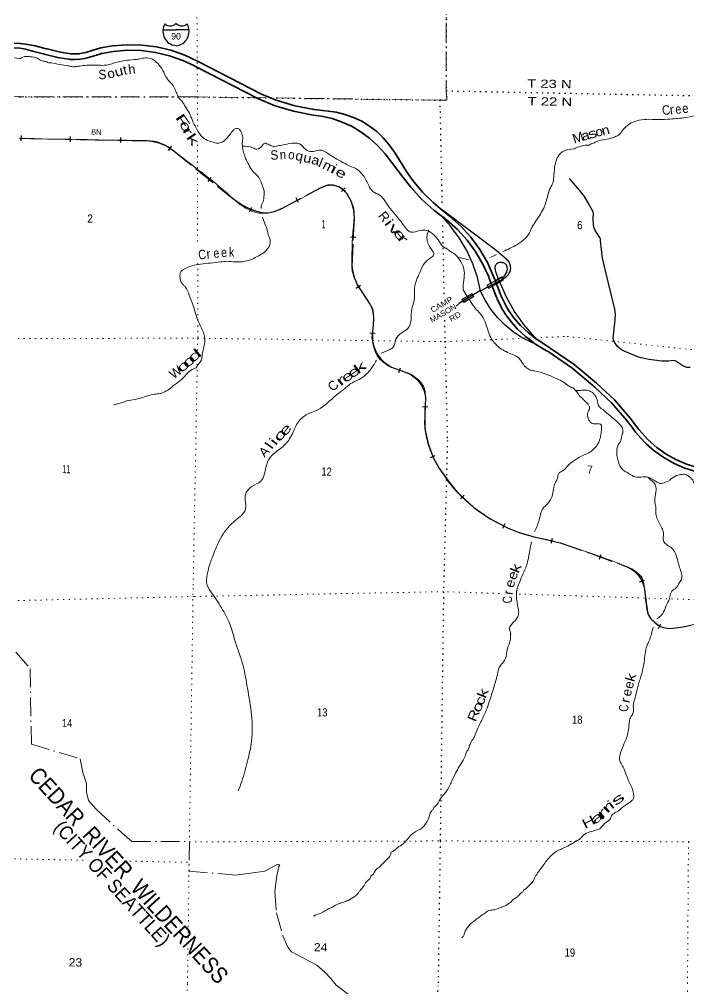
# Model space of a CAD drawing. Header units: feet. Extents: x -252966 to 4, y -183309 to 1368.
# Drawn here: x -155585 to -141345, y -45436 to -24795 of the extents above; entities that cross this region are included whole.
import ezdxf
from ezdxf.enums import TextEntityAlignment as Align

# ---------------------------------------------------------------- set-up
doc = ezdxf.new("R2010")
doc.units = ezdxf.units.FT
doc.header["$LTSCALE"] = 80
for name, pattern in [('DOT_DASHED', [7.7, 5, -1.2, 0.3, -1.2]), ('DOTTED', [1.5, 0.3, -1.2]), ('LONG_DASHED', [7.5, 6, -1.5])]:
    doc.linetypes.add(name, pattern=pattern)
for name, color, linetype, lineweight in [('15', 7, 'Continuous', 25), ('18', 7, 'Continuous', 35), ('19', 7, 'Continuous', 25), ('29', 7, 'Continuous', 25), ('30', 7, 'Continuous', 35), ('31', 7, 'Continuous', 13), ('34', 7, 'Continuous', 13), ('39', 7, 'Continuous', 13), ('41', 7, 'Continuous', 13), ('44', 7, 'DOT_DASHED', 13), ('55', 7, 'Continuous', 13), ('6', 7, 'DOTTED', 25), ('63', 7, 'Continuous', 25), ('7', 7, 'DOTTED', 13)]:
    doc.layers.add(name, color=color, linetype=linetype, lineweight=lineweight)

msp = doc.modelspace()

# ---------------------------------------------------------------- linework, layer by layer
at = {"layer": '15'}
for p, q in [((-152255.21, -24883.9), (-152252.31, -24880.99)), ((-152249.14, -24883.37), (-152252.57, -24880.99)), ((-152527.92, -25015.37), (-152251.51, -25015.37)), ((-152251.51, -25360.95), (-152315.4, -25342.99)), ((-152252.04, -25361.21), (-152188.41, -25342.47))]:
    msp.add_line(p, q, dxfattribs=at)
msp.add_lwpolyline([(-151976.15, -25015.37), (-152252.04, -25015.37), (-152251.51, -25015.37)], dxfattribs=at)
for centre, radius, start, end in [((-152225.29, -25050.47), 306.13, 148.44438, 254.43376), ((-152373.89, -24767.87), 165.66, 227.3422, 315.81133), ((-152130.2, -24767.87), 165.66, 224.18827, 312.69398), ((-152278.8, -25050.47), 306.13, 283.08083, 31.62486)]:
    msp.add_arc(centre, radius, start, end, dxfattribs=at)
at = {"layer": '18'}
for points in [[(-155571.25, -25310.34), (-156113.01, -25284.75), (-156221.92, -25273.64), (-156559.75, -25210.64), (-156673.08, -25178.53), (-156674.3, -25178.12), (-156767.49, -25141.49)], [(-155571.94, -25410.53), (-156095.54, -25385.69), (-156119.69, -25384.55), (-156145.54, -25381.89), (-156239.41, -25372.26), (-156592.62, -25302.55), (-156703.17, -25273.91), (-156729.72, -25264.94), (-156792.88, -25239.73)], [(-146629.47, -28820.8), (-146777.25, -28696.7), (-147009.02, -28471.97), (-147216.04, -28224.25), (-147345.66, -28037.56), (-147592.49, -27643.18), (-147604.98, -27624.61), (-147714.98, -27464.86), (-147841.07, -27317.48), (-147981.88, -27184.09), (-148135.86, -27066.15), (-148301.33, -26964.95), (-148476.47, -26881.6), (-148659.36, -26817.01), (-148848, -26771.9), (-149017.59, -26748.66), (-149134.48, -26732.68), (-149314.12, -26715.27), (-149722.12, -26635.74), (-150119.58, -26514.01), (-150431.04, -26385.25), (-151779.81, -25692.45), (-152063.53, -25557.94), (-152359.76, -25453.83), (-152665.25, -25381.26), (-152976.65, -25341.02), (-153290.55, -25333.54), (-153603.51, -25358.92), (-153850.1, -25403.61), (-153874.99, -25408.12), (-153900.1, -25415.6), (-154173.09, -25496.9), (-154222.22, -25509.61), (-154310.87, -25524.96), (-154400.64, -25530.96), (-154490.55, -25527.54), (-154713.16, -25493.88), (-154993.75, -25425.25), (-155017.89, -25419.35), (-155043.75, -25412.73), (-155246.73, -25360.75), (-155454.47, -25322.22), (-155571.25, -25310.34)], [(-146614.23, -28970.72), (-146763.63, -28857.77), (-147019, -28628.62), (-147255.73, -28367.36), (-147417.85, -28162.54), (-147804.77, -27659.72), (-147956.36, -27487.15), (-148125.16, -27331.38), (-148309.31, -27194.11), (-148506.81, -27076.83), (-148715.48, -26980.85), (-148933.04, -26907.2), (-149157.11, -26856.7), (-149330.88, -26834.09), (-149751.21, -26752.17), (-150160.68, -26626.75), (-150460.87, -26502.65), (-150482.64, -26493.65), (-150510.87, -26479.15), (-151811.82, -25810.91), (-151837.59, -25797.68), (-151861.82, -25786.19), (-152109.19, -25668.92), (-152393.57, -25568.97), (-152686.83, -25499.3), (-152985.78, -25460.67), (-153287.12, -25453.49), (-153587.56, -25477.86), (-153823.29, -25520.58), (-153846.87, -25524.85), (-153873.29, -25532.72), (-154114.6, -25604.59), (-154142.05, -25612.76), (-154164.6, -25618.6), (-154195.59, -25626.62), (-154296.62, -25644.11), (-154398.92, -25650.94), (-154479.04, -25647.9), (-154502.55, -25647.01), (-154529.04, -25643), (-154735.53, -25611.78), (-155028.32, -25540.16), (-155061.27, -25532.11), (-155078.32, -25527.74), (-155252.7, -25483.08), (-155276.07, -25477.1), (-155302.7, -25470.13), (-155452.38, -25430.96), (-155571.94, -25410.53)], [(-144571.2, -31610.28), (-144752.5, -31472.97), (-144919.94, -31316.07), (-145070.07, -31142.53), (-145178.23, -30990.46), (-145221.17, -30915.52), (-145323.18, -30704.73), (-145335.26, -30679.77), (-145345.17, -30654.73), (-145421.18, -30462.64), (-145432.88, -30433.07), (-145468.96, -30334.95), (-145493.37, -30267.05), (-145625.46, -29973.5), (-145787.5, -29695.36), (-145977.73, -29435.69), (-146194.06, -29197.32), (-146434.12, -28982.87), (-146473.8, -28951.53), (-146629.47, -28820.8)], [(-144625.7, -31694.28), (-144646.46, -31678.56), (-144816.97, -31549.42), (-144992.04, -31385.36), (-145149.02, -31203.91), (-145246.63, -31066.66), (-145262.9, -31043.79), (-145278.45, -31016.66), (-145308.78, -30963.73), (-145415.62, -30742.97), (-145427.52, -30718.38), (-145437.6, -30692.97), (-145509.55, -30511.58), (-145521.64, -30481.1), (-145557.05, -30385.23), (-145578.65, -30325.32), (-145586.71, -30302.99), (-145599.16, -30275.32), (-145714.38, -30019.25), (-145871.15, -29750.16), (-146055.19, -29498.92), (-146264.49, -29268.31), (-146496.74, -29060.83), (-146535.14, -29030.51), (-146614.23, -28970.72)], [(-141210.28, -34418.28), (-141422.01, -34351.91), (-141653.5, -34251.72), (-141873.25, -34127.88), (-142078.85, -33981.75), (-142244.58, -33835.62), (-142269.1, -33813.95), (-142291.85, -33788.41), (-142474.35, -33583.57), (-142577.22, -33445.64), (-142591.48, -33426.52), (-142615.12, -33395.64), (-142652.41, -33346.92), (-142989.1, -32959.46), (-143343.24, -32629.11), (-143366.32, -32607.57), (-143393.24, -32584.79), (-143832.69, -32212.91), (-144335.68, -31870.58), (-144367.75, -31851.27), (-144602.79, -31708.22), (-144625.7, -31694.28)], [(-141158.93, -34340.19), (-141390.64, -34267.56), (-141613.48, -34171.11), (-141825.02, -34051.89), (-142022.94, -33911.22), (-142205.08, -33750.63), (-142205.61, -33750.11), (-142404.1, -33527.31), (-142521.91, -33369.36), (-142581.48, -33291.52), (-142924.35, -32896.95), (-143306.59, -32540.39), (-143778.23, -32141.26), (-144289, -31793.63), (-144321.57, -31774.02), (-144569.58, -31611.51), (-144571.2, -31610.28)]]:
    msp.add_lwpolyline(points, dxfattribs=at)
at = {"layer": '19'}
for points in [[(-145325.65, -30338.91), (-145281.06, -30315.63), (-145252.06, -30297.23), (-145225.15, -30275.91), (-145200.61, -30251.9), (-145178.72, -30225.45), (-145159.71, -30196.85), (-145143.8, -30166.43), (-145143.59, -30165.82), (-145136.78, -30142.19), (-145132.48, -30117.98), (-145130.74, -30093.45), (-145131.56, -30068.88), (-145134.96, -30044.52), (-145140.88, -30020.65), (-145149.26, -29997.54), (-145160.01, -29975.42), (-145173.01, -29954.55), (-145188.13, -29935.16), (-145205.19, -29917.45), (-145478.5, -29684.89), (-146612.84, -28833.29), (-146629.47, -28820.8)], [(-145778.44, -30569.69), (-145783.55, -30546.89), (-145840.08, -30294.85), (-145938.11, -29999.42), (-146066.48, -29715.85), (-146223.78, -29447.26), (-146408.3, -29196.58), (-146595.22, -28991.57), (-146614.23, -28970.72)], [(-144571.2, -31610.28), (-144619.02, -31560.28), (-144624.49, -31554.76), (-144852.71, -31295.5), (-145052.58, -31013.81), (-145221.91, -30712.77), (-145348.04, -30420.67), (-145359.84, -30393.35), (-145401.32, -30294.38), (-145406.7, -30282), (-145438.79, -30190.11), (-145461.1, -30095.37), (-145461.67, -30083.8), (-145461.03, -30071.44), (-145459.1, -30059.22), (-145455.91, -30047.27), (-145451.48, -30035.72), (-145445.87, -30024.69), (-145439.14, -30014.31), (-145431.36, -30004.69), (-145422.61, -29995.94), (-145413, -29988.15), (-145402.63, -29981.4), (-145391.61, -29975.78), (-145380.06, -29971.34), (-145368.11, -29968.13), (-145355.89, -29966.19), (-145343.54, -29965.54), (-145331.18, -29966.18), (-145318.96, -29968.11), (-145309.63, -29968.93), (-145297.75, -29971.11), (-145286.16, -29974.52), (-145274.98, -29979.12), (-145264.35, -29984.87), (-145254.38, -29991.69), (-145245.18, -29999.52), (-145236.84, -30008.27), (-145227.33, -30024.09), (-145219.53, -30040.82), (-145213.51, -30058.28), (-145209.36, -30076.26), (-145207.11, -30094.59), (-145206.78, -30113.05), (-145208.39, -30131.44), (-145211.91, -30149.56), (-145217.31, -30167.22), (-145222.8, -30180.58), (-145239.08, -30215.6), (-145258.92, -30248.73), (-145282.12, -30279.61), (-145325.65, -30338.91)], [(-145778.44, -30569.69), (-145747.01, -30558.84), (-145616.47, -30490.71), (-145325.65, -30338.91)], [(-144625.7, -31694.28), (-144652.79, -31692.65), (-144682.85, -31679.53), (-144885.11, -31574.83), (-145075.31, -31449.55), (-145251.37, -31305.08), (-145411.37, -31143), (-145553.55, -30965.08), (-145676.36, -30773.28), (-145764.8, -30596.89), (-145778.44, -30569.69)]]:
    msp.add_lwpolyline(points, dxfattribs=at)
at = {"layer": '29'}
msp.add_line((-145772.01, -30571.89), (-146152.11, -30793.32), dxfattribs=at)
for points in [[(-142713.13, -31864.09), (-142775.28, -31832.48), (-142811.09, -31807.19), (-142864.8, -31752.4), (-142924.84, -31665.98), (-142945.91, -31619.61), (-142949.07, -31583.79), (-142906.93, -31195.98), (-142902.73, -31075.85), (-142915.36, -30968.36), (-143058.61, -30386.65), (-143176.57, -29880.82), (-143217.66, -29507.76), (-143221.88, -29471.93), (-143235.56, -29442.43), (-143336.67, -29290.68), (-143350.38, -29256.96), (-143365.12, -29183.19), (-143378.8, -29029.34), (-143371.44, -28938.7), (-143378.8, -28894.45), (-143479.92, -28700.55), (-143562.09, -28567.76), (-143665.29, -28430.77), (-143875.95, -28186.28)], [(-146152.11, -30793.32), (-146225.24, -30846.13), (-146288.44, -30900.93)], [(-141314.38, -32205.53), (-141354.41, -32209.75), (-141386.01, -32205.53), (-141466.06, -32176.02), (-141614.57, -32074.86), (-141637.74, -32064.32), (-141664.07, -32062.21), (-141773.61, -32070.64), (-141846.29, -32072.75), (-141912.64, -32070.64), (-142074.85, -32053.79), (-142190.71, -32036.92), (-142319.21, -32011.63), (-142409.79, -31986.34), (-142713.13, -31864.09)]]:
    msp.add_lwpolyline(points, dxfattribs=at)
at = {"layer": '31'}
for p, q in [((-146168.8, -30759.25), (-145953.07, -30632.92)), ((-145953.07, -30632.92), (-145915.17, -30697.65))]:
    msp.add_line(p, q, dxfattribs=at)
msp.add_lwpolyline([(-145915.17, -30697.65), (-146130.91, -30823.97), (-146168.8, -30759.25)], dxfattribs=at)
msp.add_lwpolyline([(-146157.85, -30762.11), (-145955.93, -30643.86), (-145926.11, -30694.78), (-146128.04, -30813.02)], close=True, dxfattribs=at)
at = {"layer": '34'}
msp.add_spline([(-155584.73, -27323.97), (-152995.1, -27374.8), (-152830.45, -27377.97), (-152681.97, -27397.11), (-152539.69, -27442.34), (-152415.65, -27511.56), (-152265.77, -27623.19), (-151023.33, -28625.02), (-150891.54, -28738.53), (-150709.5, -28844.35), (-150567.31, -28903.65), (-150392.74, -28924.98), (-150268.16, -28913.8), (-150137.4, -28878.54), (-149992.4, -28815.24), (-149162.15, -28376.84), (-149061.44, -28331.31), (-148910.74, -28318.3), (-148802.52, -28351.23), (-148710.49, -28404.15), (-148628.7, -28485.14), (-148559.2, -28604.23), (-148515.68, -28705.05), (-148478.16, -28799.8), (-148460.83, -28912.49), (-148468.01, -29087.34), (-148510.34, -30023.81), (-148501.13, -30150.52), (-148465.85, -30281.44), (-148414.49, -30410.46), (-148331.06, -30547.74), (-148172.02, -30792.11), (-148090.61, -30931.39), (-148055.33, -31062.31), (-148052.61, -31259.33), (-148067.69, -31414.01), (-148082.8, -31572.71), (-148057.7, -31725.67), (-148024.32, -31840.49), (-147972.91, -31961.47), (-147879.19, -32062.64), (-147769.35, -32153.88), (-147639.24, -32217.12), (-147484.95, -32268.46), (-147300.62, -32332.08), (-147138.63, -32433.74), (-147024.94, -32551.14), (-146963.46, -32668.16), (-146948.05, -32766.78), (-146941.03, -32919.6), (-146956.13, -33078.31), (-146959.32, -33257.2), (-146960.66, -33460.22), (-146937.67, -33627.24), (-146900.57, -33786.31), (-146867.22, -33907.16), (-146811.88, -34040.23), (-146750.57, -34183.39), (-146677.11, -34310.55), (-146605.51, -34415.59), (-146520.04, -34548.87), (-146281.03, -34846.06), (-146139.38, -34987.78), (-145999.67, -35117.42), (-145827.91, -35259.35), (-145667.95, -35365.02), (-145515.94, -35456.55), (-145365.87, -35538.02), (-144947.41, -35725.92), (-144730.99, -35795.8), (-144506.39, -35843.62), (-144121.42, -35932.78), (-143989.15, -35973.92), (-143798.8, -36037.58), (-142648.87, -36453.78), (-142518.76, -36517.02), (-142404.91, -36610.29), (-142335.15, -36689.19), (-142303.63, -36781.88), (-142227.32, -37389.51), (-142201.79, -37476.14), (-142150.12, -37558.92), (-142080.29, -37627.76), (-141974.4, -37708.92), (-141896.3, -37741.64), (-141767.93, -37764.65), (-141661.47, -37761.39), (-141424.28, -37726.88), (-141299.59, -37697.6), (-141193.03, -37678.25), (-141084.54, -37670.98), (-140974.3, -37701.91), (-140890.14, -37730.65), (-138820.38, -38434.78), (-138664.11, -38490.16), (-138501.83, -38547.59), (-138371.7, -38606.81)], degree=3, dxfattribs=at)
at = {"layer": '39'}
for p, q in [((-146022.57, -29914.54), (-146256.07, -29857.37)), ((-146143.69, -30551.5), (-146012.96, -30757.84))]:
    msp.add_line(p, q, dxfattribs=at)
for points in [[(-156385.68, -25383.14), (-156363.52, -25450.81), (-156275.05, -25519.08), (-156226.83, -25533.09), (-156200.71, -25537.07), (-155937.49, -25589), (-155812.92, -25606.93), (-155716.5, -25608.81), (-155573.67, -25633.61)], [(-155573.67, -25633.61), (-155447.25, -25582.43), (-155397.07, -25586.8), (-155310.75, -25591.43), (-155170.52, -25642.68), (-155110.51, -25677.28), (-155000.22, -25702.18), (-154986.23, -25712.33), (-154909.99, -25722.92), (-154725.48, -25758.4), (-154546.91, -25781.77), (-154466.71, -25800.43), (-154388.39, -25800.98), (-154271.8, -25783.71), (-153946.38, -25767.92), (-153932.33, -25768.02), (-153779.74, -25773.12), (-153673.19, -25755.78), (-153447.84, -25689.02), (-153295.07, -25665.98), (-153094.14, -25647.1), (-152991.66, -25630.56), (-152938.78, -25617.34), (-152792.78, -25627.31), (-152746.73, -25647.74), (-152672.8, -25704.54), (-152555.23, -25842.07), (-152473.96, -26003.47), (-152386.39, -26122.69), (-152312.64, -26205.63), (-152211.66, -26423.45), (-152203.72, -26437.58), (-152195.82, -26457.74), (-152132.06, -26532.57), (-152050.56, -26659.79), (-151967.1, -26793.05), (-151903.85, -26946.28), (-151784.86, -27172.27), (-151741.16, -27244.94), (-151647.38, -27336.07), (-151577.33, -27372.75), (-151419.02, -27422.11), (-151322.66, -27426.81), (-151278.35, -27407.02), (-151258.23, -27401.13), (-151197.68, -27355.33), (-151049.91, -27177.46), (-151037.77, -27163.47), (-151011.48, -27135.51), (-150967.18, -27117.73), (-150909.05, -27134.23), (-150867.23, -27186.79), (-150855.37, -27215.02), (-150835.67, -27273.45), (-150840.54, -27402.07), (-150835.38, -27532.78), (-150827.57, -27567.01), (-150798.21, -27681.8), (-150760.69, -27778.55), (-150709.16, -27881.44), (-150699.24, -27899.6), (-150673.47, -27950.04), (-150617.76, -28028.83), (-150518.01, -28128.04), (-150480.19, -28178.56), (-150413, -28343.88), (-150383.41, -28424.5), (-150377.93, -28506.96), (-150386.72, -28621.48), (-150390.98, -28657.63), (-150441.93, -28771.86), (-150438.34, -28821.43)], [(-143782.9, -27550.42), (-143680.19, -27506.92), (-143627.89, -27493.22), (-143517.3, -27471.88), (-143459.06, -27470.29), (-143418.74, -27446.45), (-143366.41, -27428.72), (-143336.18, -27412.86), (-143000.25, -27326.78), (-142970.06, -27316.94), (-142875.45, -27281.42), (-142794.7, -27217.67), (-142703.59, -27105.73), (-142600.61, -27020.02), (-142447.58, -26956.77), (-142240.52, -26924.06), (-141981.5, -26927.9), (-141734.43, -26917.58), (-141408.88, -26883.7), (-141040.99, -26821.97), (-140930.49, -26814.71), (-140570.7, -26764.98), (-140295.36, -26730.74), (-140213.01, -26727.3), (-140148.81, -26737.81), (-140004.7, -26809.19), (-139988.7, -26819.35), (-139832.56, -26894.83), (-139784.45, -26907.23), (-139724.42, -26939.82), (-139662.32, -26962.37), (-139606.16, -26972.82), (-139509.93, -26997.62), (-139329.21, -26998.9), (-139206.81, -27013.84), (-139092.55, -27044.8), (-139008.46, -27083.58), (-138922.28, -27108.32), (-138848.05, -27118.89), (-138761.69, -27117.49), (-138625.31, -27144.59), (-138597.24, -27150.82), (-138422.41, -27131.95), (-138271.54, -27092.81), (-138233.26, -27074.99), (-138126.68, -27051.62), (-138036.08, -27016.07), (-137967.78, -27012.53), (-137871.48, -27027.29), (-137753.29, -27070.34), (-137743.43, -27098.55)], [(-150838.48, -27492.17), (-150618.48, -27530.29), (-150530.33, -27561.06), (-150411.25, -27471.44), (-150388.99, -27445.47), (-150364.82, -27433.58), (-150316.68, -27441.96), (-150224.6, -27486.83), (-150178.49, -27499.22), (-150052.26, -27482.48)], [(-146503.31, -29667.83), (-146516.07, -29665.64), (-146645.73, -29532.34), (-146766.1, -29383.7), (-146914.24, -29287.78), (-147066.01, -29294.05), (-147246.03, -29328.8), (-147433.41, -29145.37), (-147724.15, -28783.5), (-147840.09, -28615.48), (-147915.88, -28539.95), (-148062.13, -28459.04), (-148150.08, -28333.68), (-148269.33, -28118.06), (-148388.35, -27997.83), (-148559.43, -27914.32), (-148748.38, -27816.29), (-148906.03, -27724.84), (-149066.25, -27624.27), (-149179.08, -27576.65), (-149300.93, -27601.26), (-149428.4, -27600.63), (-149498.36, -27561.22), (-149624.49, -27445.39), (-149734.36, -27427.8), (-149948.77, -27461.08), (-150052.26, -27482.48)], [(-144805.21, -29447.61), (-144712.18, -29300.81), (-144687.71, -29244.7), (-144610.54, -29114.58), (-144440.02, -28836.36), (-144399.26, -28746.18), (-144317.04, -28459.3), (-144286.4, -28381.12), (-144233.52, -28278.97), (-144210.19, -28092.18), (-144208.08, -28076.11), (-144195.17, -27945.54), (-144155.94, -27782.98), (-144119.3, -27708.86), (-144046.47, -27626.96), (-143985.99, -27591.2), (-143782.9, -27550.42)], [(-150413.11, -29007.28), (-150362.02, -29138.29), (-150302.99, -29321.64), (-150297.15, -29349.82), (-150246.18, -29537.14), (-150270.91, -29633.45), (-150325.62, -29707.45), (-150424.56, -29789.17), (-150507.21, -29836.83), (-150626.09, -29898.31), (-150710.64, -29929.87), (-150987.97, -29960.08), (-151170.62, -29946.73), (-151305.25, -29959.85), (-151729.28, -30007.11), (-151914.27, -30044), (-152093.52, -30123.14), (-152133.86, -30148.99), (-152162.3, -30199.05), (-152166.97, -30297.52), (-152145.44, -30382.1), (-152107.63, -30434.63), (-152089.69, -30454.86), (-152051.81, -30497.34), (-151970.6, -30666.78)], [(-146879.26, -29285.01), (-146912.14, -29427.26), (-146836.26, -29662.15), (-146770.9, -29816.34), (-146834.25, -29871.48), (-146965.11, -29987.72), (-147067.37, -30185.01), (-147176.28, -30519.01), (-147185.47, -30788.5), (-147237.13, -30966.62), (-147249.18, -31175.69), (-147321.42, -31379.58), (-147449.8, -31471.72), (-147572.97, -31606.22), (-147632.5, -31776.15), (-147718, -31832.88), (-147887.67, -31904.34)], [(-144805.21, -29447.61), (-144988.55, -29585.49), (-145296.4, -29739.32)], [(-145439.68, -29804.65), (-145443.65, -29807.2), (-145573.59, -29867.57)], [(-151970.6, -30666.78), (-151887.71, -30886.48), (-151793.3, -31186.68), (-151737.9, -31311.7), (-151678.48, -31436.76), (-151643.13, -31557.62), (-151641.9, -31674.23), (-151693.77, -31927.15), (-151704.42, -32019.55), (-151720.82, -32069.69), (-151735.02, -32091.7), (-151799.81, -32171.65), (-151822.18, -32213.71), (-151864.46, -32231.5), (-152133.08, -32462.79), (-152282.45, -32580.34), (-152524.5, -32741.47), (-152594.94, -32765.09), (-152711.48, -32776.33), (-152862.34, -32813.46), (-153031.37, -32866.54), (-153168.11, -32893.72), (-153347.12, -32936.68), (-153437.7, -32970.22), (-153496, -32979.85), (-153508.08, -32983.79), (-153572.46, -33001.43)], [(-146013.57, -30756.55), (-145925.53, -30895.27), (-145740.28, -31114.84), (-145599.94, -31453.55), (-145536.68, -31604.77), (-145457.02, -31705.84), (-145323.23, -31819.36), (-145229.18, -31870.28), (-145093.05, -31933.56), (-144950.99, -32012.96), (-144943.03, -32023.07), (-144891.32, -32099.83), (-144811.66, -32200.9), (-144759.71, -32239.46), (-144713.67, -32261.9), (-144621.43, -32282.65), (-144441, -32328.15), (-144326.82, -32371.18), (-144152.6, -32444.78), (-144006.49, -32518.18), (-143870.58, -32615.63), (-143788.53, -32658.42), (-143764.61, -32686.74), (-143726.71, -32725.2), (-143649.09, -32830.28), (-143591.19, -32880.94), (-143579.25, -32897.11), (-143509.39, -32961.93), (-143465.6, -33020.54), (-143451.9, -33074.91), (-143456.04, -33092.97), (-143498.91, -33199.21), (-143499.09, -33227.36), (-143477.52, -33305.91), (-143449.73, -33354.35), (-143419.82, -33386.73), (-143367.73, -33405.19), (-143299.46, -33405.67), (-143227.22, -33414.22), (-143209.22, -33424.4), (-143195.44, -33466.71), (-143199.93, -33539.05), (-143202.09, -33561.15), (-143216.86, -33669.59), (-143249.73, -33781.94), (-143288.36, -33854.03), (-143375.37, -33953.93), (-143470.24, -34027.64), (-143566.92, -34071.18), (-143679.76, -34128.68), (-143845.15, -34238.08), (-143899.67, -34283.93), (-143970.51, -34367.86), (-144049.2, -34423.59), (-144059.28, -34429.55), (-144097.57, -34451.39), (-144138.61, -34583.78), (-144179.22, -34651.84), (-144212.04, -34756.14), (-144257.63, -34968.91), (-144269.89, -35000.98), (-144326.7, -35089.03), (-144423.72, -35184.84), (-144452.09, -35222.84), (-144480.64, -35288.97), (-144525.97, -35463.54), (-144623.6, -35708.67)], [(-147988.72, -32051.64), (-148013.64, -32098.75), (-148122.14, -32261.88), (-148355.06, -32460.71), (-148543.86, -32559.75), (-148666.37, -32660.05), (-148854.05, -32805.4), (-149235.71, -33110.06), (-149424.12, -33188.99), (-149627.99, -33340.06), (-149759.35, -33580.44), (-149834.47, -33727.42), (-150031.28, -33934.1), (-150247.94, -34123.17), (-150338.3, -34328.73), (-150446.59, -34630.55), (-150639.64, -34741.58), (-150769.33, -34902.12), (-150784.09, -35252), (-150905.44, -35396.6), (-151077.09, -35544.27), (-151333.11, -35899.62), (-151444.69, -36163.14), (-151535.74, -36404.91), (-151586.05, -36617.27), (-151590.41, -36844.59), (-151475.48, -37033.93), (-151260.79, -37366.04), (-151094.52, -37707.3), (-150984.92, -38069.61), (-150825.48, -38557.63), (-150732.22, -39038.37), (-150644.72, -39609.55), (-150645.38, -40166.98), (-150729.87, -40589.99), (-150852.72, -41022.34), (-150931, -41226.12)], [(-143743.15, -32697.29), (-143610.03, -32693.86), (-143505.62, -32694.59), (-143407.46, -32731.47), (-143353.56, -32780.1), (-143313.79, -32838.68), (-143284.25, -32927.34), (-143268.62, -32993.79), (-143246.81, -33036.15), (-143192.96, -33090.81), (-143140.95, -33121.33), (-143111.02, -33151.7), (-142891.36, -33338.19), (-142835.49, -33392.86), (-142742.11, -33544.29), (-142746.47, -33596.53), (-142754.64, -33616.57), (-142791.83, -33775.12), (-142844.58, -33857.17), (-142865.09, -33921.35), (-142871.54, -33985.63), (-142866.34, -34110.3), (-142836.99, -34227.11), (-142809.38, -34303.69), (-142749.63, -34378.49), (-142599.68, -34478.05), (-142487.61, -34537.14), (-142308.89, -34538.4), (-142220.57, -34543.05), (-142122.45, -34585.96), (-142040.44, -34634.78), (-142028.43, -34640.9), (-142002.43, -34657.16), (-141944.35, -34679.69), (-141839.74, -34652.28), (-141759.19, -34618.68), (-141739.01, -34602.74), (-141603.84, -34509.21), (-141485.2, -34483.91), (-141428.96, -34482.3), (-141390.9, -34496.64), (-141273.01, -34585.92), (-141243.23, -34638.4), (-141219.51, -34694.86), (-141167.62, -34743.47), (-141105.61, -34780.09), (-140989.28, -34803.03), (-140979.24, -34803.1), (-140899.03, -34819.74), (-140846.95, -34840.21), (-140816.99, -34864.55), (-140767.28, -34939.28), (-140733.5, -34993.8), (-140625.73, -35095.07), (-140571.57, -35103.49), (-140375.11, -35155.14), (-140218.59, -35172.32), (-140152.34, -35174.8), (-140075.94, -35161.27), (-139955.16, -35117.9), (-139939.07, -35113.99), (-139824.48, -35094.7), (-139631.76, -35104.1), (-139519.4, -35118.96), (-139332.71, -35128.32), (-139204.02, -35164.17), (-139174.27, -35180.7), (-139108.54, -35240.47), (-139108.66, -35258.56), (-139191.5, -35336.38), (-139258.06, -35380.13), (-139280.31, -35404.1), (-139306.89, -35476.28), (-139307.29, -35536.58), (-139299.66, -35596.94), (-139281.96, -35653.36), (-139248.18, -35707.87), (-139190.26, -35756.53), (-139128.19, -35783.1), (-139082.05, -35791.47), (-138921.3, -35776.52), (-138867.13, -35782.93), (-138797, -35807.55), (-138738.89, -35826.05), (-138662.82, -35862.77), (-138552.86, -35935.92), (-138508.81, -35956.33), (-138468.71, -35964.66), (-138372.47, -35987.45), (-138220.4, -36070.94), (-138174.32, -36087.35), (-138158.28, -36091.49), (-137953.81, -36145.2), (-137893.79, -36179.79), (-137825.86, -36232.54), (-137799.82, -36242.78), (-137620.74, -36380.56)], [(-142215.45, -34546.98), (-142124.71, -34624.14), (-142054.95, -34703.03), (-142041.21, -34751.37), (-142037.62, -34815.72), (-142062.98, -35006.52), (-142057.62, -35107.07), (-142042.14, -35195.63), (-142040.87, -35308.21), (-142023.41, -35400.81), (-141912.46, -35628.75), (-141890.72, -35681.17), (-141879.12, -35749.6), (-141882.08, -35894.32), (-141872.22, -35920.52), (-141842.32, -35954.9), (-141766.4, -36013.74), (-141706.39, -36048.34), (-141680.48, -36078.67), (-141670.52, -36090.8), (-141548.26, -36431.4), (-141504.98, -36566.39), (-141485.53, -36663.02), (-141508.17, -36745.28), (-141540.57, -36787.27), (-141585.35, -36877.41), (-141688.32, -36961.12), (-141724.82, -37015.14), (-141751.66, -37125.51), (-141827.04, -37289.82), (-141833.17, -37305.86), (-141896.35, -37446.13), (-141985.32, -37537.97), (-142010.42, -37562.76)], [(-144686.69, -35919.88), (-144706.3, -36011.07), (-144716.7, -36065.27), (-144741.77, -36211.84), (-144811.77, -36472.68), (-144968.86, -36845.48), (-145003.94, -36987.96), (-144999.14, -37172.93), (-144979.93, -37305.75), (-144960.65, -37426.5), (-144964.94, -37468.68), (-145005.73, -37562.88), (-145070.46, -37634.79), (-145108.88, -37674.72), (-145153.58, -37752.81), (-145151.95, -37811.11), (-145130.36, -37885.65), (-145132.48, -37903.72), (-145132.66, -37929.86), (-145151.55, -38054.36), (-145208.96, -38232.86), (-145223.79, -38349.35), (-145232.04, -38383.47), (-145280.85, -38475.6)], [(-142099.09, -37739.76), (-142119.69, -37816.45), (-142195.59, -38057.14), (-142217.98, -38103.22), (-142286.42, -38432.42), (-142361.09, -38791.72), (-142395.96, -38902.04), (-142484.56, -39243.16), (-142521.85, -39415.78), (-142522.82, -39562.52), (-142543.19, -39606.6), (-142553.31, -39618.59), (-142591.93, -39688.68), (-142617.31, -39883.49), (-142644.37, -40028.04), (-142730.18, -40250.57), (-142807.98, -40475.17), (-142818.51, -40549.47), (-142796.87, -40617.97), (-142735.31, -40722.94), (-142670.08, -40880.2), (-142602.95, -41053.56), (-142545.49, -41170.56), (-142518.11, -41281.31), (-142512.63, -41363.77), (-142518.82, -41389.86), (-142557.28, -41435.83), (-142652.14, -41507.53), (-142684.41, -41529.41), (-142757.02, -41577.14), (-142845.91, -41656.93), (-142904.35, -41688.68), (-142995.26, -41770.46), (-143009.58, -41810.56), (-143044, -41852.53), (-143159.08, -41946.2), (-143235.94, -42030.09), (-143318.5, -42063.68), (-143449.26, -42098.94), (-143580.23, -42166.36), (-143651.02, -42242.25), (-143687.35, -42270.14), (-143737.7, -42291.9), (-143755.85, -42303.83), (-143836.52, -42355.53), (-143985.63, -42432.87), (-144195.2, -42541.96), (-144288.11, -42623.72), (-144387.28, -42739.62), (-144543.33, -42955.62), (-144608.25, -43055.67), (-144636.78, -43117.79), (-144687.48, -43193.82), (-144746.08, -43247.69), (-144802.69, -43305.58), (-144859.19, -43347.4), (-144875.43, -43373.42), (-144905.69, -43395.32), (-144968.4, -43463.22), (-144986.57, -43479.18), (-145053.12, -43520.92), (-145109.72, -43576.81), (-145216.67, -43656.46)], [(-145280.85, -38475.6), (-145357.78, -38569.54), (-145386.2, -38615.57), (-145398.54, -38659.71), (-145431.81, -38832.36), (-145487.22, -39012.89), (-145587.71, -39329.8), (-145726.56, -39676.59), (-145803.91, -39834.85), (-145891.67, -40047.32), (-145940.43, -40133.42), (-145958.62, -40151.38), (-145985.18, -40219.54), (-146001.43, -40247.57), (-146013.56, -40259.54), (-146013.74, -40287.69), (-146078.84, -40413.87), (-146089.16, -40456.02), (-146140.11, -40570.24), (-146304.61, -40848.5), (-146398.32, -41050.88), (-146518.19, -41261.11), (-146625.51, -41395.03), (-146741.06, -41559.06), (-146763.28, -41579), (-146773.5, -41607.08), (-146813.96, -41651.02), (-146824.08, -41663.01), (-146879.34, -41821.42), (-146940.28, -41925.53), (-147009.09, -42007.46), (-147194.56, -42116.72), (-147378.61, -42314.43), (-147447.27, -42372.24), (-147568.31, -42455.82), (-147626.9, -42509.68), (-147679.34, -42543.49), (-147679.47, -42563.59), (-147740.34, -42657.64), (-147821.22, -42741.5), (-147839.38, -42755.44), (-147946.55, -42867.26), (-147992.94, -42897.08), (-148082.11, -43021.09), (-148092.18, -43025.04), (-148110.49, -43061.1), (-148217.71, -43180.95), (-148248.23, -43241.04), (-148333.26, -43344.98), (-148369.74, -43394.98), (-148448.57, -43472.82), (-148591.7, -43556.24), (-148686.34, -43595.78), (-148768.83, -43619.32), (-148976.37, -43724.39), (-149004.56, -43736.26), (-149167.82, -43827.57), (-149310.76, -43882.85), (-149324.87, -43890.79)], [(-145216.67, -43656.46), (-145285.17, -43690.15), (-145349.56, -43709.8), (-145472.36, -43755.17), (-145592.98, -43774.42), (-145625.18, -43786.25), (-145661.5, -43812.13), (-145958.17, -44035.18), (-146077.55, -44171.04), (-146097.88, -44209.09), (-146128.63, -44303.35), (-146146.87, -44329.36), (-146156.97, -44337.33), (-146169.15, -44357.34)]]:
    msp.add_spline(points, degree=3, dxfattribs=at)
at = {"layer": '41'}
msp.add_spline([(-146143.69, -30551.5), (-146130.47, -30346.57), (-146117.24, -30154.86), (-146170.13, -29996.2), (-146295.74, -29817.71), (-146408.12, -29738.38), (-146503.31, -29667.83)], degree=3, dxfattribs=at)
at = {"layer": '44'}
for points in [[(-146343.96, 473.95), (-146345.81, -284.93), (-146383.41, -4761.49), (-146396.84, -5577.55), (-146441.1, -10151.61), (-146443.89, -10876.24), (-146475.27, -15322.69), (-146489.38, -16243.28), (-146510.66, -21170.11), (-146503.71, -26316.54), (-146492.76, -26498.86), (-146494.98, -26513.61), (-146639.57, -26514.6), (-151796.03, -26446.02), (-155579.03, -26440.68)], [(-186691.98, -25938.42), (-183455.43, -26016.97), (-178142, -26140.32), (-172937.09, -26229.64), (-167647.83, -26304.76), (-162569.49, -26374.13), (-157047.24, -26418.75), (-155579.03, -26440.68)], [(-155660.39, -38270.14), (-155357.67, -38617.58), (-155331.03, -40228.59), (-154289.4, -40542.91), (-154238.46, -40831.77), (-154154.73, -41070.61), (-154156.9, -41254.04), (-154116.7, -41429.88), (-153949.83, -41617.26), (-153406.22, -42119.38), (-153190.96, -42301.26), (-151966.8, -42301.28), (-151978.54, -42931.97), (-150979.11, -43019.98), (-150668.6, -42977.15), (-150362.11, -42934.28), (-150096.7, -42790.14), (-150046.45, -42796.76), (-150063.06, -42838.91), (-150107.66, -43035.97), (-150151.8, -43364.06), (-150112.91, -43820.11), (-149975.83, -44313.57), (-149870, -44556.69), (-149794.61, -44650.29), (-149522.55, -44794.51), (-149254.49, -44936.67), (-149085.15, -45085.77), (-148959.94, -45222.26), (-148843.32, -45362.4)], [(-148843.32, -45362.4), (-148505.02, -45617.32), (-147093.14, -46282.48), (-141377.67, -46270.96), (-141384.55, -47543.12), (-138766.33, -47592.66), (-138776.27, -48975.69), (-136156.34, -48998.96), (-136142.62, -50369.44)]]:
    msp.add_lwpolyline(points, dxfattribs=at)
at = {"layer": '55'}
msp.add_line((-145600.04, -30522.7), (-145633.41, -30453.5), dxfattribs=at)
for points in [[(-145633.41, -30453.5), (-145548.91, -30407.78), (-145460.06, -30359.7), (-145401.77, -30328.16), (-145389.92, -30320.61), (-145323.12, -30278.08)], [(-145622.88, -30456.91), (-145545.1, -30414.82), (-145456.25, -30366.74), (-145397.96, -30335.2)], [(-145397.47, -30334.91), (-145385.62, -30327.36), (-145325.54, -30289.11), (-145308.04, -30316.39), (-145292.34, -30340.89), (-145364.14, -30386.6)], [(-145323.12, -30278.08), (-145301.31, -30312.07), (-145281.27, -30343.33)], [(-145525.39, -30474.03), (-145596.45, -30511.73), (-145622.88, -30456.91)], [(-145600.04, -30522.7), (-145521.64, -30481.1), (-145432.88, -30433.07), (-145361.86, -30394.64), (-145359.84, -30393.35), (-145281.27, -30343.33)], [(-145365.67, -30387.6), (-145436.69, -30426.03), (-145525.45, -30474.06)]]:
    msp.add_lwpolyline(points, dxfattribs=at)
at = {"layer": '6'}
for p, q in [((-146639.57, -26514.6), (-146592.12, -28756.09)), ((-146583.11, -29181.55), (-146551.55, -30672.62)), ((-146540.34, -31202.35), (-146530.89, -31648.58))]:
    msp.add_line(p, q, dxfattribs=at)
for points in [[(-146501.39, -22541.5), (-146502.13, -23346.3), (-146503.64, -26307.54)], [(-162569.49, -26374.13), (-157047.24, -26418.75), (-155579.03, -26440.68)], [(-146503.64, -26307.54), (-146494.98, -26513.61), (-146639.57, -26514.6)], [(-146503.71, -26316.54), (-141120.57, -26420.9), (-135914.51, -26580.29)], [(-155579.03, -26440.68), (-151796.03, -26446.02), (-146639.57, -26514.6)], [(-146530.89, -31648.58), (-146478.59, -33760.67), (-146560.12, -36982.53)], [(-146560.12, -36982.53), (-146631.33, -42291.09), (-146676.07, -45376.53)], [(-146694.5, -58260.8), (-146773.05, -52961.24), (-146706.84, -47663.24), (-146676.07, -45376.53)]]:
    msp.add_lwpolyline(points, dxfattribs=at)
at = {"layer": '63'}
for p, q in [((-155544.59, -27379.59), (-155542.42, -27269)), ((-154499.15, -27401.36), (-154496.98, -27290.78)), ((-153427.1, -27419.82), (-153424.92, -27309.23)), ((-152409.32, -27585.43), (-152344.43, -27495.86)), ((-151571.21, -28249.14), (-151501.49, -28163.26)), ((-148727.56, -28463.19), (-148656.15, -28378.73)), ((-149647.68, -28694.77), (-149699.08, -28596.83)), ((-150687.68, -28893.5), (-150640.27, -28793.57)), ((-148537, -29426.93), (-148426.5, -29431.95)), ((-148416.81, -30516.76), (-148323.17, -30457.89)), ((-148126.57, -31466.97), (-148016.47, -31477.63)), ((-147513.18, -32318.21), (-147478.31, -32213.24)), ((-147006.2, -33038.48), (-146896.05, -33048.6)), ((-146837.48, -34123.84), (-146735.58, -34080.81)), ((-146198.9, -35004.48), (-146121.72, -34925.26)), ((-145298.73, -35632.44), (-145250.91, -35532.7)), ((-144267.83, -35952.33), (-144241.76, -35844.83)), ((-143243.39, -36293.28), (-143206.55, -36188.99)), ((-142389.89, -36773.1), (-142285.38, -36736.89)), ((-141988.48, -37765.34), (-141934.45, -37668.83))]:
    msp.add_line(p, q, dxfattribs=at)
at = {"layer": '63', "linetype": 'LONG_DASHED'}
for points in [[(-155584.85, -27327.43), (-152892.6, -27375.92), (-152764.59, -27388.21), (-152620.63, -27422.84), (-152457.28, -27490.71), (-152302.24, -27593.21), (-151049.88, -28602.05), (-150952.6, -28675.72), (-150858.48, -28737.82), (-150807.25, -28768.3), (-150741.15, -28803.63), (-150676.09, -28832.93), (-150581.97, -28867.56), (-150464.99, -28899.41), (-150354.25, -28914.65), (-150255.97, -28904.96), (-150165.99, -28884.18), (-150015.11, -28827.39), (-149179.21, -28382.07), (-149050.99, -28330.13), (-148940.25, -28319.05), (-148869.65, -28330.13), (-148797.67, -28353.68), (-148716, -28402.16), (-148626.03, -28497.73), (-148527.06, -28670.87), (-148477.22, -28848.16), (-148460.61, -29025.46), (-148492.63, -29578.81), (-148509.06, -30055.99), (-148491.75, -30179.27), (-148455.76, -30303.93), (-148388.62, -30454.9), (-148108.32, -30885.68), (-148072.33, -30968.78), (-148054.33, -31051.89), (-148047.41, -31173.78), (-148055.03, -31308.13), (-148069.37, -31451.09), (-148073.02, -31557.45), (-148068.87, -31644.72), (-148042.57, -31761.07), (-148007.96, -31848.33), (-147979.72, -31904.8), (-147948.43, -31953.6), (-147893.06, -32025.62), (-147821.08, -32097.65), (-147742.18, -32154.44), (-147666.05, -32200.15), (-147354.59, -32313.73), (-147252.35, -32360.12), (-147129.66, -32457.78), (-147029.29, -32582.45), (-146973.92, -32704.34), (-146942.09, -32840.08), (-146951.43, -33042.31)], [(-146951.43, -33042.31), (-146956.55, -33173.48), (-146959.66, -33447.45), (-146953.08, -33549.28), (-146888.36, -33827.05), (-146853.39, -33931.65), (-146771.37, -34135.99), (-146642.95, -34369.43), (-146462.62, -34625.03), (-146321.74, -34801.67), (-146222.41, -34906.26), (-145917.46, -35189.58), (-145776.6, -35291.4), (-145564.41, -35427.86), (-145182.28, -35627.36), (-144974.27, -35711.87), (-144829.29, -35761.18), (-144656.96, -35810.01), (-144318.52, -35883.41), (-144078.03, -35942.97), (-143430.93, -36165.96), (-142728.1, -36422.2), (-142633.99, -36458.9), (-142559.24, -36501.15), (-142487.27, -36555.86), (-142422.9, -36620.95), (-142374.81, -36686.05), (-142333.28, -36761.53), (-142302.48, -36841.18), (-142284.15, -36929.13), (-142274.46, -37008.77), (-142228.9, -37360.25), (-142218.75, -37419.44), (-142198.68, -37481.76), (-142151.39, -37559.67), (-142080.67, -37626.5), (-141990.85, -37698.16), (-141939.48, -37726.23), (-141872.35, -37745.62), (-141808.16, -37759.09), (-141760.23, -37763.62), (-141681.33, -37762.24), (-141570.11, -37748.02), (-141420.76, -37724.84), (-141303.11, -37695.76)]]:
    msp.add_lwpolyline(points, dxfattribs=at)
at = {"layer": '7'}
for p, q in [((-151827.11, -21155.4), (-151796.03, -26446.02)), ((-151796.03, -26446.02), (-151795.13, -27165.96)), ((-151794.75, -27463.45), (-151792.06, -29605.14)), ((-151791.58, -29989.68), (-151789.58, -31584.84)), ((-151789.58, -31584.84), (-151795.47, -31899.91)), ((-151799.96, -32140.66), (-151888.98, -36905.27)), ((-145371.74, -37020.06), (-146560.12, -36982.53)), ((-141207.29, -37151.58), (-145010.43, -37031.47)), ((-141347.79, -42308.88), (-141368.63, -45410.31)), ((-141347.79, -42308.88), (-136692.89, -42436.88)), ((-155690.66, -42671.77), (-154162.62, -42702.43)), ((-153352.82, -42718.67), (-151974.09, -42746.34))]:
    msp.add_line(p, q, dxfattribs=at)
for points in [[(-155614.45, -31590.5), (-151789.58, -31584.84), (-146530.96, -31657.58), (-143925.44, -31546.95), (-141186.24, -31836.62), (-136201.77, -31773.23)], [(-151888.98, -36905.27), (-151966.8, -42301.28), (-152007.91, -45341.35)], [(-146560.12, -36982.53), (-151872.58, -37085.27), (-155652.84, -37173.08)], [(-151966.86, -42310.28), (-146631.33, -42291.09), (-141347.79, -42308.88)], [(-152007.91, -45341.35), (-152093.82, -47691.93), (-152088.36, -47935.59)], [(-141412.85, -58305.46), (-141517.64, -53015.69), (-141384.55, -47543.12), (-141368.63, -45410.31)]]:
    msp.add_lwpolyline(points, dxfattribs=at)

# ---------------------------------------------------------------- texts
at = {"layer": '15'}
msp.add_text('90', height=140, dxfattribs=at).set_placement((-152251.85, -25223.48), align=Align.CENTER)
at = {"layer": '30'}
for s, width, p in [('CAMP', 1.1, (-146791.31, -31046.68)), ('MASON', 1.05, (-146806.49, -31260.1)), ('RD', 1.1, (-146394.7, -31239.34))]:
    msp.add_text(s, height=120, rotation=30.182, dxfattribs=dict(at, width=width)).set_placement(p)
at = {"layer": '41'}
for s, rotation, p in [('t', 12.592, (-153353.73, -25978.85)), ('h', 8.418, (-153253.3, -25963.73)), ('r', 8.426, (-141733.56, -26822.78)), ('l', 338.2, (-149235.16, -27926.31)), ('R', 308.209, (-147960.2, -28980.18)), ('r', 6.403, (-151594.98, -29891.47)), ('W', 36.718, (-152303.46, -32464.84)), ('C', 45.097, (-148908.56, -32733.4)), ('A', 45.668, (-150369.24, -34132.95)), ('r', 82.7, (-145093.86, -37056.78))]:
    msp.add_text(s, height=200, rotation=rotation, dxfattribs=at).set_placement(p)
for s, rotation, width, p in [('S', 2.435, 0.95, (-153899.67, -26071.11)), ('o', 15.332, 1.05, (-153688.11, -26061.62)), ('u', 14.888, 1.2, (-153531.24, -26021.11)), ('C', 9.557, 0.9, (-141893.82, -26838.34)), ('e', 7.851, 0.9, (-141469.73, -26795.72)), ('F', 303.753, 1.9, (-152279.32, -26880.54)), ('e', 5.593, 0.85, (-141617.15, -26809.32)), ('o', 302.481, 1.55, (-152193.08, -27023.67)), ('r', 299.723, 1.65, (-152121.37, -27164.33)), ('k', 304.937, 1.85, (-152044.61, -27306.06)), ('M', 18.236, 1.05, (-143778.01, -27441.14)), ('a', 15.31, 1.15, (-143596.03, -27383.66)), ('s', 19.113, 1.4, (-143449.31, -27347.44)), ('o', 14.454, 1.05, (-143302.5, -27300.06)), ('n', 14.803, 1.15, (-143171.45, -27270.32)), ('S', 2.819, 0.95, (-150238.87, -27785.92)), ('n', 3.435, 0.9, (-150039.84, -27776.33)), ('o', 352.319, 0.9, (-149874.6, -27766.62)), ('q', 348.454, 1.1, (-149726.28, -27784.08)), ('u', 347.623, 1.15, (-149558.49, -27827.01)), ('a', 344.621, 1.15, (-149388, -27864.67)), ('m', 333.723, 1.2, (-149152.77, -27959.27)), ('i', 331.736, 1.25, (-148966.27, -28051.73)), ('e', 331.736, 1.45, (-148879.79, -28098.23)), ('i', 306.732, 1.55, (-147829.93, -29144.88)), ('v', 308.159, 1.9, (-147751.19, -29230.01)), ('e', 308.95, 1.8, (-147650.65, -29336.93)), ('r', 309.397, 2, (-147554.53, -29457.44)), ('C', 7.307, 0.85, (-151766.16, -29912.09)), ('e', 6.219, 0.85, (-151447.8, -29877.05)), ('e', 5.644, 0.85, (-151285.18, -29861.11)), ('k', 0.491, 0.85, (-151125.24, -29851.84)), ('o', 40.562, 1.85, (-152028.21, -32238.7)), ('d', 40.037, 2, (-151911.76, -32128.96)), ('o', 39.323, 1.8, (-152146.57, -32336.89)), ('e', 33.522, 1.6, (-148518.89, -32451.36)), ('k', 36.368, 1.9, (-148383.67, -32360.25)), ('r', 39.169, 2, (-148754.45, -32617.15)), ('e', 34.19, 1.6, (-148654.31, -32544.33)), ('e', 52.052, 1.75, (-149931.19, -33696.59)), ('c', 54.283, 1.85, (-150042.29, -33811.66)), ('l', 54.914, 1.4, (-150214.03, -33962.17)), ('i', 52.071, 1.6, (-150129.33, -33882.81)), ('k', 68.148, 1.4, (-144965.56, -36605.97)), ('e', 72.311, 1.15, (-145076.31, -36916.81)), ('e', 69.133, 1.2, (-145028.44, -36752.05)), ('C', 93.149, 0.8, (-145097.54, -37225.66)), ('k', 73.389, 1.25, (-142505.46, -38917.15)), ('e', 75.254, 1.05, (-142540.68, -39066.51)), ('k', 67.734, 1.45, (-145669.14, -39271.05)), ('e', 75.777, 1.05, (-142581.5, -39227.81)), ('o', 59.975, 1.45, (-145804.28, -39575.83)), ('c', 69.576, 1.35, (-145721.39, -39420.89)), ('C', 87.289, 0.8, (-142629.27, -39543.54)), ('r', 77.667, 1.15, (-142606.86, -39365.45)), ('R', 67.43, 1.3, (-145878.96, -39771.23)), ('r', 44.833, 2.25, (-143084.45, -41721.1)), ('i', 37.708, 1.6, (-142976.7, -41625.67)), ('s', 37.82, 2.05, (-142900.6, -41557.93)), ('r', 39.447, 2, (-143197.08, -41831.16)), ('H', 27.152, 1.4, (-143550.69, -42036.34)), ('a', 35.15, 1.75, (-143345.52, -41950.26))]:
    msp.add_text(s, height=200, rotation=rotation, dxfattribs=dict(at, width=width)).set_placement(p)
at = {"layer": '44'}
for s, height, width, p in [('CEDAR  RIVER  WILDERNESS', 350, 0.9, (-153389.94, -43140.34)), ('(CITY OF SEATTLE)', 289.2, 0.95, (-153716.86, -43288.3))]:
    msp.add_text(s, height=height, rotation=312.272, dxfattribs=dict(at, width=width)).set_placement(p, align=Align.CENTER)
at = {"layer": '6', "width": 1.35}
for s, p in [('T 23 N', (-144782.76, -26244.89)), ('T 22 N', (-144772.07, -26621.06))]:
    msp.add_text(s, height=175, rotation=358.889, dxfattribs=at).set_placement(p)
at = {"layer": '63', "width": 0.95}
msp.add_text('BN', height=120, rotation=358.874, dxfattribs=at).set_placement((-154058, -27252.67))
at = {"layer": '7'}
for s, width, p in [('2', 0.9, (-154140.31, -29123.63)), ('1', 0.45, (-149151.79, -29241.32)), ('6', 0.9, (-143717.9, -29263.61)), ('11', 0.65, (-154676.28, -34458.34)), ('12', 0.85, (-149158.5, -34512.14)), ('7', 0.9, (-143501.89, -34471.32)), ('13', 0.85, (-149252.06, -39639.18)), ('18', 0.85, (-143825.63, -39794.55)), ('14', 0.85, (-154681.03, -39866.85)), ('24', 1.1, (-149318.38, -44642.26)), ('19', 0.85, (-143981.78, -44754.8)), ('23', 1.1, (-154536.11, -44962.83))]:
    msp.add_text(s, height=175, rotation=359.595, dxfattribs=dict(at, width=width)).set_placement(p)

doc.saveas('drawing.dxf')
